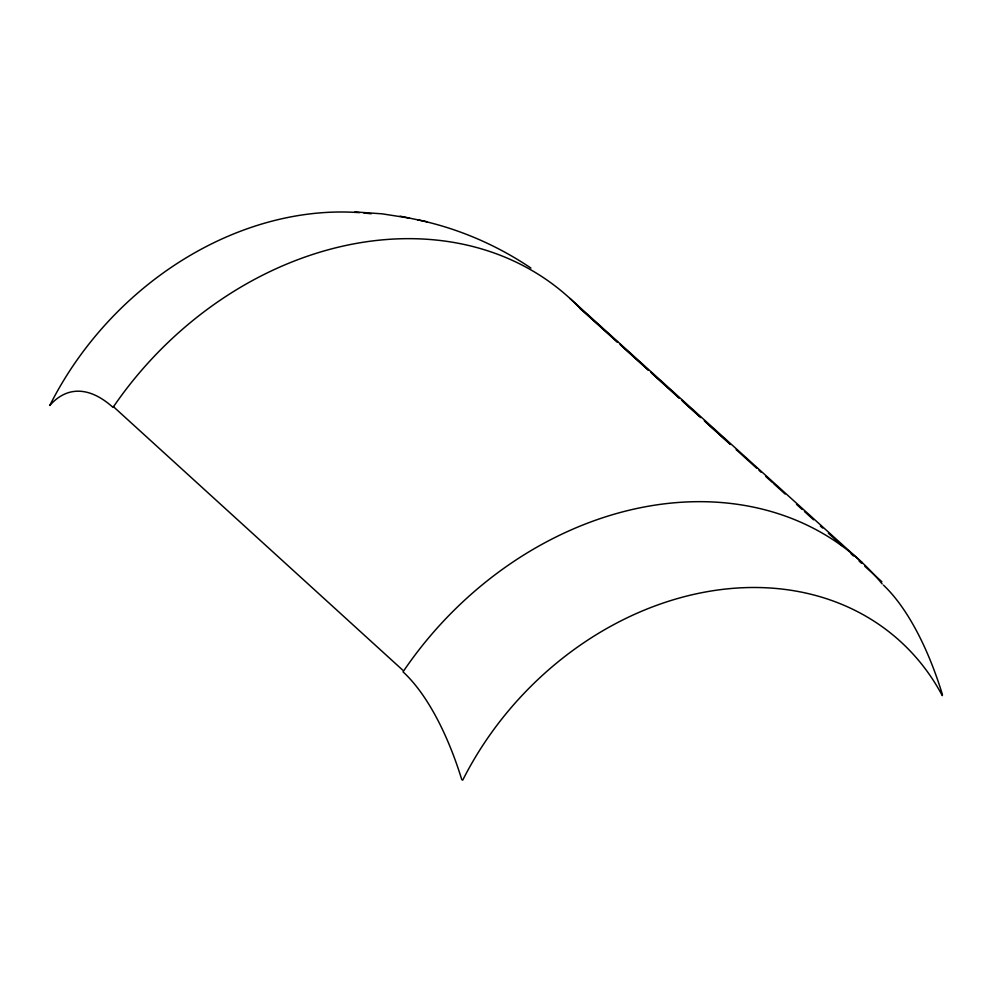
<?xml version="1.0" encoding="UTF-8"?>
<svg xmlns="http://www.w3.org/2000/svg" width="992" height="992" viewBox="0 0 992 992"><rect width="100%" height="100%" fill="white"/><g stroke="black" fill="none" stroke-linecap="round" stroke-linejoin="round"><path stroke-width="1.49" d="M354.888 211.928L382.069 213.826L409.448 218.091M417.682 219.827C458.056 228.346 496.732 245.012 530.931 268.076M400.098 216.169L427.329 221.811M462.52 779.96L462.78 780.047A299.212 242.68 -47.4 0 1 707.42 591.641A299.212 242.68 -47.4 0 1 942.288 695.615L942.4 694.536A198.078 80.898 79.7 0 0 883.475 585.156M570.04 298.505L862.284 562.687M617.768 342.314L579.874 308.152L617.52 342.228M620.037 344.373L648.508 370.177M650.777 372.236L679.247 398.04M681.516 400.098L699.732 416.615M704.295 420.744L730.472 444.478L705.362 421.749M736.163 449.636L756.66 468.212M758.942 470.27L761.211 472.341M765.762 476.47L772.594 482.658M773.735 483.687L785.118 494.016M796.502 504.333L802.193 509.491M804.475 511.55L813.589 519.808M820.409 526.008L822.69 528.066M828.382 533.225L842.047 545.612M851.148 553.871L853.43 555.929M859.122 561.088L861.403 563.158M864.813 566.258L881.888 581.734M620.942 345.328L648.322 370.115M651.744 373.215L679.123 398.003M682.546 401.09L700.798 417.62M113.249 406.509L402.727 670.146M461.801 779.712A196.056 79.534 79.8 0 0 403.025 671.857A331.365 267.852 -47.8 0 1 882.173 583.941M582.006 310.397A331.365 267.852 -47.8 0 0 113.026 407.414A197.582 80.166 79.8 0 0 49.774 405.48A299.869 242.68 -47.7 0 1 359.488 212.648M363.878 213.02A299.869 242.68 -47.7 0 1 371.144 213.788"/></g></svg>
